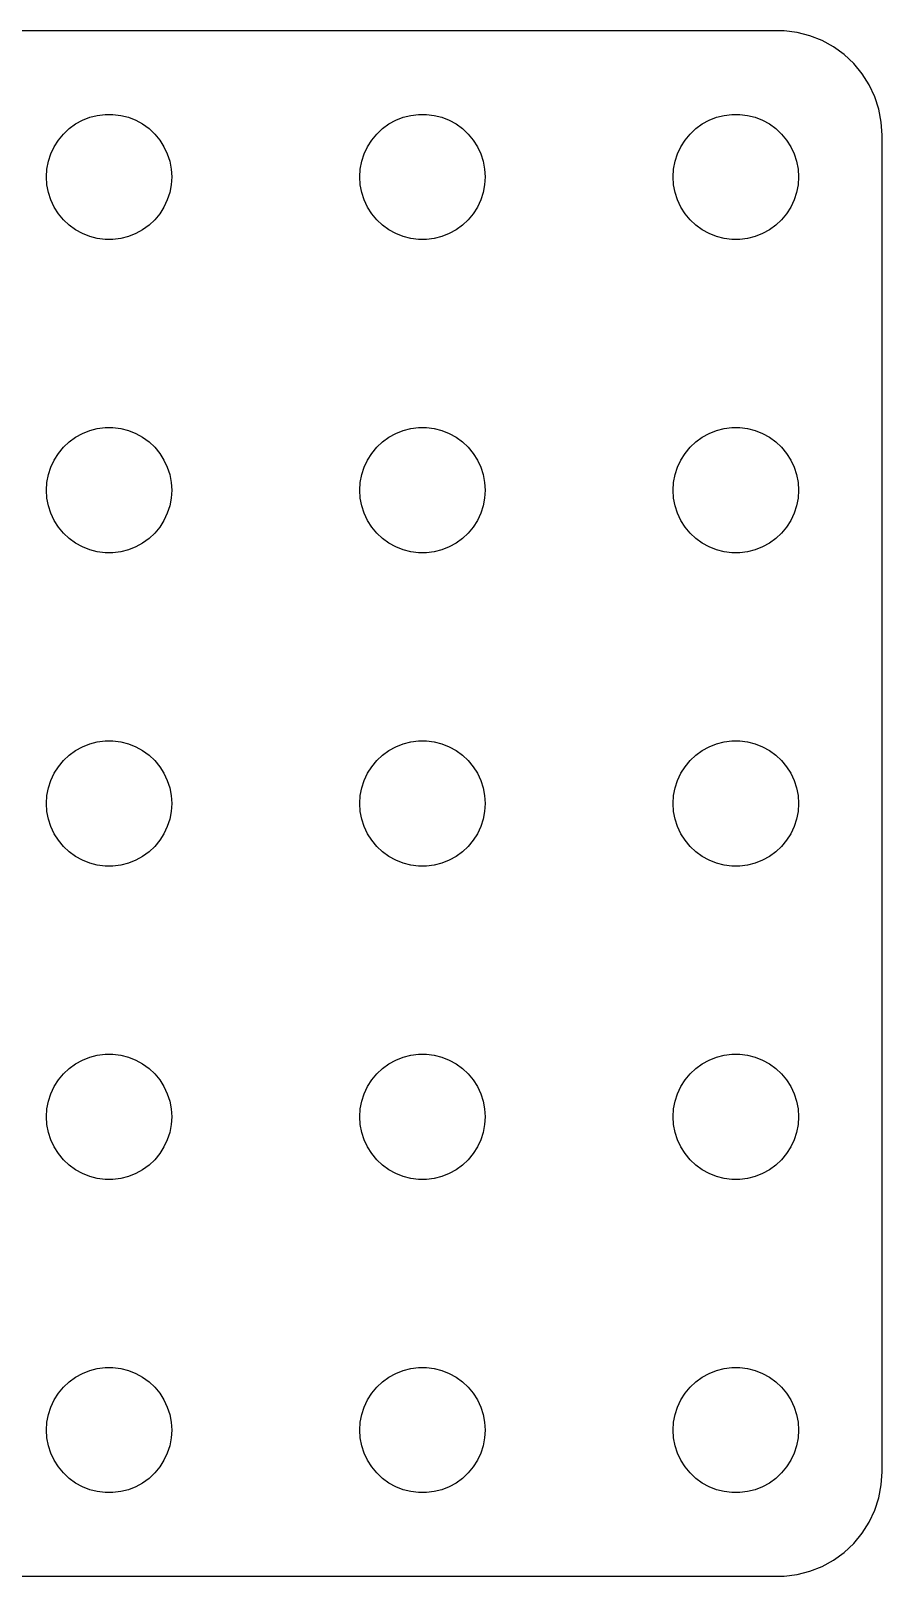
# Model space of a CAD drawing. Header units: metres. Extents: x -37 to 37, y 131 to 289.
# Drawn here: x -3.7 to 37, y 215 to 289 of the extents above; entities that cross this region are included whole.
import ezdxf

# ---------------------------------------------------------------- set-up
doc = ezdxf.new("R2010")
doc.units = ezdxf.units.M

msp = doc.modelspace()

# ---------------------------------------------------------------- linework, layer by layer
for p, q in [((32.3139, 288.99), (-32.3139, 288.99)), ((32.9369, 288.911), (32.3139, 288.99)), ((33.5451, 288.755), (32.9369, 288.911)), ((34.1289, 288.524), (33.5451, 288.755)), ((34.6791, 288.222), (34.1289, 288.524)), ((35.1871, 287.853), (34.6791, 288.222)), ((35.6448, 287.423), (35.1871, 287.853)), ((36.0451, 286.939), (35.6448, 287.423)), ((36.3815, 286.409), (36.0451, 286.939)), ((36.6489, 285.841), (36.3815, 286.409)), ((36.8429, 285.243), (36.6489, 285.841)), ((-1.27733, 284.714), (-0.92705, 284.853)), ((-0.92705, 284.853), (-0.56213, 284.947)), ((-0.56213, 284.947), (-0.18837, 284.994)), ((-0.18837, 284.994), (0.18837, 284.994)), ((0.18837, 284.994), (0.56213, 284.947)), ((0.56213, 284.947), (0.92705, 284.853)), ((0.92705, 284.853), (1.27733, 284.714)), ((13.7227, 284.714), (14.0729, 284.853)), ((14.0729, 284.853), (14.4379, 284.947)), ((14.4379, 284.947), (14.8116, 284.994)), ((14.8116, 284.994), (15.1884, 284.994)), ((15.1884, 284.994), (15.5621, 284.947)), ((15.5621, 284.947), (15.927, 284.853)), ((15.927, 284.853), (16.2773, 284.714)), ((28.7227, 284.714), (29.0729, 284.853)), ((29.0729, 284.853), (29.4379, 284.947)), ((29.4379, 284.947), (29.8116, 284.994)), ((29.8116, 284.994), (30.1884, 284.994)), ((30.1884, 284.994), (30.5621, 284.947)), ((30.5621, 284.947), (30.927, 284.853)), ((30.927, 284.853), (31.2773, 284.714)), ((36.9606, 284.627), (36.8429, 285.243)), ((-2.1869, 284.054), (-1.91226, 284.312)), ((-1.91226, 284.312), (-1.60747, 284.533)), ((-1.60747, 284.533), (-1.27733, 284.714)), ((1.27733, 284.714), (1.60747, 284.533)), ((1.60747, 284.533), (1.91226, 284.312)), ((1.91226, 284.312), (2.1869, 284.054)), ((12.8131, 284.054), (13.0877, 284.312)), ((13.0877, 284.312), (13.3925, 284.533)), ((13.3925, 284.533), (13.7227, 284.714)), ((16.2773, 284.714), (16.6075, 284.533)), ((16.6075, 284.533), (16.9123, 284.312)), ((16.9123, 284.312), (17.1869, 284.054)), ((27.8131, 284.054), (28.0877, 284.312)), ((28.0877, 284.312), (28.3925, 284.533)), ((28.3925, 284.533), (28.7227, 284.714)), ((31.2773, 284.714), (31.6075, 284.533)), ((31.6075, 284.533), (31.9123, 284.312)), ((31.9123, 284.312), (32.1869, 284.054)), ((37, 284), (36.9606, 284.627)), ((-2.78932, 283.104), (-2.62891, 283.445)), ((-2.62891, 283.445), (-2.42705, 283.763)), ((-2.42705, 283.763), (-2.1869, 284.054)), ((2.1869, 284.054), (2.42705, 283.763)), ((2.42705, 283.763), (2.62891, 283.445)), ((2.62891, 283.445), (2.78932, 283.104)), ((12.2107, 283.104), (12.3711, 283.445)), ((12.3711, 283.445), (12.5729, 283.763)), ((12.5729, 283.763), (12.8131, 284.054)), ((17.1869, 284.054), (17.427, 283.763)), ((17.427, 283.763), (17.6289, 283.445)), ((17.6289, 283.445), (17.7893, 283.104)), ((27.2107, 283.104), (27.3711, 283.445)), ((27.3711, 283.445), (27.5729, 283.763)), ((27.5729, 283.763), (27.8131, 284.054)), ((32.1869, 284.054), (32.427, 283.763)), ((32.427, 283.763), (32.6289, 283.445)), ((32.6289, 283.445), (32.7893, 283.104)), ((37, 220), (37, 284)), ((-2.97633, 282.376), (-2.90575, 282.746)), ((-2.90575, 282.746), (-2.78932, 283.104)), ((2.78932, 283.104), (2.90575, 282.746)), ((2.90575, 282.746), (2.97633, 282.376)), ((12.0237, 282.376), (12.0942, 282.746)), ((12.0942, 282.746), (12.2107, 283.104)), ((17.7893, 283.104), (17.9057, 282.746)), ((17.9057, 282.746), (17.9763, 282.376)), ((27.0237, 282.376), (27.0942, 282.746)), ((27.0942, 282.746), (27.2107, 283.104)), ((32.7893, 283.104), (32.9057, 282.746)), ((32.9057, 282.746), (32.9763, 282.376)), ((-3, 282), (-2.97633, 282.376)), ((-2.97633, 281.624), (-3, 282)), ((2.97633, 282.376), (3, 282)), ((3, 282), (2.97633, 281.624)), ((12, 282), (12.0237, 282.376)), ((12.0237, 281.624), (12, 282)), ((17.9763, 282.376), (18, 282)), ((18, 282), (17.9763, 281.624)), ((27, 282), (27.0237, 282.376)), ((27.0237, 281.624), (27, 282)), ((32.9763, 282.376), (33, 282)), ((33, 282), (32.9763, 281.624)), ((-2.90575, 281.254), (-2.97633, 281.624)), ((-2.78932, 280.896), (-2.90575, 281.254)), ((2.90575, 281.254), (2.78932, 280.896)), ((2.97633, 281.624), (2.90575, 281.254)), ((12.0942, 281.254), (12.0237, 281.624)), ((12.2107, 280.896), (12.0942, 281.254)), ((17.9057, 281.254), (17.7893, 280.896)), ((17.9763, 281.624), (17.9057, 281.254)), ((27.0942, 281.254), (27.0237, 281.624)), ((27.2107, 280.896), (27.0942, 281.254)), ((32.9057, 281.254), (32.7893, 280.896)), ((32.9763, 281.624), (32.9057, 281.254)), ((-2.62891, 280.555), (-2.78932, 280.896)), ((-2.42705, 280.237), (-2.62891, 280.555)), ((2.62891, 280.555), (2.42705, 280.237)), ((2.78932, 280.896), (2.62891, 280.555)), ((12.3711, 280.555), (12.2107, 280.896)), ((12.5729, 280.237), (12.3711, 280.555)), ((17.6289, 280.555), (17.427, 280.237)), ((17.7893, 280.896), (17.6289, 280.555)), ((27.3711, 280.555), (27.2107, 280.896)), ((27.5729, 280.237), (27.3711, 280.555)), ((32.6289, 280.555), (32.427, 280.237)), ((32.7893, 280.896), (32.6289, 280.555)), ((-2.1869, 279.946), (-2.42705, 280.237)), ((-1.91226, 279.688), (-2.1869, 279.946)), ((-1.60747, 279.467), (-1.91226, 279.688)), ((1.91226, 279.688), (1.60747, 279.467)), ((2.1869, 279.946), (1.91226, 279.688)), ((2.42705, 280.237), (2.1869, 279.946)), ((12.8131, 279.946), (12.5729, 280.237)), ((13.0877, 279.688), (12.8131, 279.946)), ((13.3925, 279.467), (13.0877, 279.688)), ((16.9123, 279.688), (16.6075, 279.467)), ((17.1869, 279.946), (16.9123, 279.688)), ((17.427, 280.237), (17.1869, 279.946)), ((27.8131, 279.946), (27.5729, 280.237)), ((28.0877, 279.688), (27.8131, 279.946)), ((28.3925, 279.467), (28.0877, 279.688)), ((31.9123, 279.688), (31.6075, 279.467)), ((32.1869, 279.946), (31.9123, 279.688)), ((32.427, 280.237), (32.1869, 279.946)), ((-1.27733, 279.286), (-1.60747, 279.467)), ((-0.92705, 279.147), (-1.27733, 279.286)), ((-0.56213, 279.053), (-0.92705, 279.147)), ((-0.18837, 279.006), (-0.56213, 279.053)), ((0.18837, 279.006), (-0.18837, 279.006)), ((0.56213, 279.053), (0.18837, 279.006)), ((0.92705, 279.147), (0.56213, 279.053)), ((1.27733, 279.286), (0.92705, 279.147)), ((1.60747, 279.467), (1.27733, 279.286)), ((13.7227, 279.286), (13.3925, 279.467)), ((14.0729, 279.147), (13.7227, 279.286)), ((14.4379, 279.053), (14.0729, 279.147)), ((14.8116, 279.006), (14.4379, 279.053)), ((15.1884, 279.006), (14.8116, 279.006)), ((15.5621, 279.053), (15.1884, 279.006)), ((15.927, 279.147), (15.5621, 279.053)), ((16.2773, 279.286), (15.927, 279.147)), ((16.6075, 279.467), (16.2773, 279.286)), ((28.7227, 279.286), (28.3925, 279.467)), ((29.0729, 279.147), (28.7227, 279.286)), ((29.4379, 279.053), (29.0729, 279.147)), ((29.8116, 279.006), (29.4379, 279.053)), ((30.1884, 279.006), (29.8116, 279.006)), ((30.5621, 279.053), (30.1884, 279.006)), ((30.927, 279.147), (30.5621, 279.053)), ((31.2773, 279.286), (30.927, 279.147)), ((31.6075, 279.467), (31.2773, 279.286)), ((-2.1869, 269.054), (-1.91226, 269.312)), ((-1.91226, 269.312), (-1.60747, 269.533)), ((-1.60747, 269.533), (-1.27733, 269.714)), ((-1.27733, 269.714), (-0.92705, 269.853)), ((-0.92705, 269.853), (-0.56213, 269.947)), ((-0.56213, 269.947), (-0.18837, 269.994)), ((-0.18837, 269.994), (0.18837, 269.994)), ((0.18837, 269.994), (0.56213, 269.947)), ((0.56213, 269.947), (0.92705, 269.853)), ((0.92705, 269.853), (1.27733, 269.714)), ((1.27733, 269.714), (1.60747, 269.533)), ((1.60747, 269.533), (1.91226, 269.312)), ((1.91226, 269.312), (2.1869, 269.054)), ((12.8131, 269.054), (13.0877, 269.312)), ((13.0877, 269.312), (13.3925, 269.533)), ((13.3925, 269.533), (13.7227, 269.714)), ((13.7227, 269.714), (14.0729, 269.853)), ((14.0729, 269.853), (14.4379, 269.947)), ((14.4379, 269.947), (14.8116, 269.994)), ((14.8116, 269.994), (15.1884, 269.994)), ((15.1884, 269.994), (15.5621, 269.947)), ((15.5621, 269.947), (15.927, 269.853)), ((15.927, 269.853), (16.2773, 269.714)), ((16.2773, 269.714), (16.6075, 269.533)), ((16.6075, 269.533), (16.9123, 269.312)), ((16.9123, 269.312), (17.1869, 269.054)), ((27.8131, 269.054), (28.0877, 269.312)), ((28.0877, 269.312), (28.3925, 269.533)), ((28.3925, 269.533), (28.7227, 269.714)), ((28.7227, 269.714), (29.0729, 269.853)), ((29.0729, 269.853), (29.4379, 269.947)), ((29.4379, 269.947), (29.8116, 269.994)), ((29.8116, 269.994), (30.1884, 269.994)), ((30.1884, 269.994), (30.5621, 269.947)), ((30.5621, 269.947), (30.927, 269.853)), ((30.927, 269.853), (31.2773, 269.714)), ((31.2773, 269.714), (31.6075, 269.533)), ((31.6075, 269.533), (31.9123, 269.312)), ((31.9123, 269.312), (32.1869, 269.054)), ((-2.62891, 268.445), (-2.42705, 268.763)), ((-2.42705, 268.763), (-2.1869, 269.054)), ((2.1869, 269.054), (2.42705, 268.763)), ((2.42705, 268.763), (2.62891, 268.445)), ((12.3711, 268.445), (12.5729, 268.763)), ((12.5729, 268.763), (12.8131, 269.054)), ((17.1869, 269.054), (17.427, 268.763)), ((17.427, 268.763), (17.6289, 268.445)), ((27.3711, 268.445), (27.5729, 268.763)), ((27.5729, 268.763), (27.8131, 269.054)), ((32.1869, 269.054), (32.427, 268.763)), ((32.427, 268.763), (32.6289, 268.445)), ((-2.90575, 267.746), (-2.78932, 268.104)), ((-2.78932, 268.104), (-2.62891, 268.445)), ((2.62891, 268.445), (2.78932, 268.104)), ((2.78932, 268.104), (2.90575, 267.746)), ((12.0942, 267.746), (12.2107, 268.104)), ((12.2107, 268.104), (12.3711, 268.445)), ((17.6289, 268.445), (17.7893, 268.104)), ((17.7893, 268.104), (17.9057, 267.746)), ((27.0942, 267.746), (27.2107, 268.104)), ((27.2107, 268.104), (27.3711, 268.445)), ((32.6289, 268.445), (32.7893, 268.104)), ((32.7893, 268.104), (32.9057, 267.746)), ((-3, 267), (-2.97633, 267.376)), ((-2.97633, 267.376), (-2.90575, 267.746)), ((2.90575, 267.746), (2.97633, 267.376)), ((2.97633, 267.376), (3, 267)), ((12, 267), (12.0237, 267.376)), ((12.0237, 267.376), (12.0942, 267.746)), ((17.9057, 267.746), (17.9763, 267.376)), ((17.9763, 267.376), (18, 267)), ((27, 267), (27.0237, 267.376)), ((27.0237, 267.376), (27.0942, 267.746)), ((32.9057, 267.746), (32.9763, 267.376)), ((32.9763, 267.376), (33, 267)), ((-2.97633, 266.624), (-3, 267)), ((-2.90575, 266.254), (-2.97633, 266.624)), ((2.97633, 266.624), (2.90575, 266.254)), ((3, 267), (2.97633, 266.624)), ((12.0237, 266.624), (12, 267)), ((12.0942, 266.254), (12.0237, 266.624)), ((17.9763, 266.624), (17.9057, 266.254)), ((18, 267), (17.9763, 266.624)), ((27.0237, 266.624), (27, 267)), ((27.0942, 266.254), (27.0237, 266.624)), ((32.9763, 266.624), (32.9057, 266.254)), ((33, 267), (32.9763, 266.624)), ((-2.78932, 265.896), (-2.90575, 266.254)), ((-2.62891, 265.555), (-2.78932, 265.896)), ((2.78932, 265.896), (2.62891, 265.555)), ((2.90575, 266.254), (2.78932, 265.896)), ((12.2107, 265.896), (12.0942, 266.254)), ((12.3711, 265.555), (12.2107, 265.896)), ((17.7893, 265.896), (17.6289, 265.555)), ((17.9057, 266.254), (17.7893, 265.896)), ((27.2107, 265.896), (27.0942, 266.254)), ((27.3711, 265.555), (27.2107, 265.896)), ((32.7893, 265.896), (32.6289, 265.555)), ((32.9057, 266.254), (32.7893, 265.896)), ((-2.42705, 265.237), (-2.62891, 265.555)), ((-2.1869, 264.946), (-2.42705, 265.237)), ((-1.91226, 264.688), (-2.1869, 264.946)), ((2.1869, 264.946), (1.91226, 264.688)), ((2.42705, 265.237), (2.1869, 264.946)), ((2.62891, 265.555), (2.42705, 265.237)), ((12.5729, 265.237), (12.3711, 265.555)), ((12.8131, 264.946), (12.5729, 265.237)), ((13.0877, 264.688), (12.8131, 264.946)), ((17.1869, 264.946), (16.9123, 264.688)), ((17.427, 265.237), (17.1869, 264.946)), ((17.6289, 265.555), (17.427, 265.237)), ((27.5729, 265.237), (27.3711, 265.555)), ((27.8131, 264.946), (27.5729, 265.237)), ((28.0877, 264.688), (27.8131, 264.946)), ((32.1869, 264.946), (31.9123, 264.688)), ((32.427, 265.237), (32.1869, 264.946)), ((32.6289, 265.555), (32.427, 265.237)), ((-1.60747, 264.467), (-1.91226, 264.688)), ((-1.27733, 264.286), (-1.60747, 264.467)), ((-0.92705, 264.147), (-1.27733, 264.286)), ((-0.56213, 264.053), (-0.92705, 264.147)), ((0.92705, 264.147), (0.56213, 264.053)), ((1.27733, 264.286), (0.92705, 264.147)), ((1.60747, 264.467), (1.27733, 264.286)), ((1.91226, 264.688), (1.60747, 264.467)), ((13.3925, 264.467), (13.0877, 264.688)), ((13.7227, 264.286), (13.3925, 264.467)), ((14.0729, 264.147), (13.7227, 264.286)), ((14.4379, 264.053), (14.0729, 264.147)), ((15.927, 264.147), (15.5621, 264.053)), ((16.2773, 264.286), (15.927, 264.147)), ((16.6075, 264.467), (16.2773, 264.286)), ((16.9123, 264.688), (16.6075, 264.467)), ((28.3925, 264.467), (28.0877, 264.688)), ((28.7227, 264.286), (28.3925, 264.467)), ((29.0729, 264.147), (28.7227, 264.286)), ((29.4379, 264.053), (29.0729, 264.147)), ((30.927, 264.147), (30.5621, 264.053)), ((31.2773, 264.286), (30.927, 264.147)), ((31.6075, 264.467), (31.2773, 264.286)), ((31.9123, 264.688), (31.6075, 264.467)), ((-0.18837, 264.006), (-0.56213, 264.053)), ((0.18837, 264.006), (-0.18837, 264.006)), ((0.56213, 264.053), (0.18837, 264.006)), ((14.8116, 264.006), (14.4379, 264.053)), ((15.1884, 264.006), (14.8116, 264.006)), ((15.5621, 264.053), (15.1884, 264.006)), ((29.8116, 264.006), (29.4379, 264.053)), ((30.1884, 264.006), (29.8116, 264.006)), ((30.5621, 264.053), (30.1884, 264.006)), ((-1.91226, 254.312), (-1.60747, 254.533)), ((-1.60747, 254.533), (-1.27733, 254.714)), ((-1.27733, 254.714), (-0.92705, 254.853)), ((-0.92705, 254.853), (-0.56213, 254.947)), ((-0.56213, 254.947), (-0.18837, 254.994)), ((-0.18837, 254.994), (0.18837, 254.994)), ((0.18837, 254.994), (0.56213, 254.947)), ((0.56213, 254.947), (0.92705, 254.853)), ((0.92705, 254.853), (1.27733, 254.714)), ((1.27733, 254.714), (1.60747, 254.533)), ((1.60747, 254.533), (1.91226, 254.312)), ((13.0877, 254.312), (13.3925, 254.533)), ((13.3925, 254.533), (13.7227, 254.714)), ((13.7227, 254.714), (14.0729, 254.853)), ((14.0729, 254.853), (14.4379, 254.947)), ((14.4379, 254.947), (14.8116, 254.994)), ((14.8116, 254.994), (15.1884, 254.994)), ((15.1884, 254.994), (15.5621, 254.947)), ((15.5621, 254.947), (15.927, 254.853)), ((15.927, 254.853), (16.2773, 254.714)), ((16.2773, 254.714), (16.6075, 254.533)), ((16.6075, 254.533), (16.9123, 254.312)), ((28.0877, 254.312), (28.3925, 254.533)), ((28.3925, 254.533), (28.7227, 254.714)), ((28.7227, 254.714), (29.0729, 254.853)), ((29.0729, 254.853), (29.4379, 254.947)), ((29.4379, 254.947), (29.8116, 254.994)), ((29.8116, 254.994), (30.1884, 254.994)), ((30.1884, 254.994), (30.5621, 254.947)), ((30.5621, 254.947), (30.927, 254.853)), ((30.927, 254.853), (31.2773, 254.714)), ((31.2773, 254.714), (31.6075, 254.533)), ((31.6075, 254.533), (31.9123, 254.312)), ((-2.62891, 253.445), (-2.42705, 253.763)), ((-2.42705, 253.763), (-2.1869, 254.054)), ((-2.1869, 254.054), (-1.91226, 254.312)), ((1.91226, 254.312), (2.1869, 254.054)), ((2.1869, 254.054), (2.42705, 253.763)), ((2.42705, 253.763), (2.62891, 253.445)), ((12.3711, 253.445), (12.5729, 253.763)), ((12.5729, 253.763), (12.8131, 254.054)), ((12.8131, 254.054), (13.0877, 254.312)), ((16.9123, 254.312), (17.1869, 254.054)), ((17.1869, 254.054), (17.427, 253.763)), ((17.427, 253.763), (17.6289, 253.445)), ((27.3711, 253.445), (27.5729, 253.763)), ((27.5729, 253.763), (27.8131, 254.054)), ((27.8131, 254.054), (28.0877, 254.312)), ((31.9123, 254.312), (32.1869, 254.054)), ((32.1869, 254.054), (32.427, 253.763)), ((32.427, 253.763), (32.6289, 253.445)), ((-2.90575, 252.746), (-2.78932, 253.104)), ((-2.78932, 253.104), (-2.62891, 253.445)), ((2.62891, 253.445), (2.78932, 253.104)), ((2.78932, 253.104), (2.90575, 252.746)), ((12.0942, 252.746), (12.2107, 253.104)), ((12.2107, 253.104), (12.3711, 253.445)), ((17.6289, 253.445), (17.7893, 253.104)), ((17.7893, 253.104), (17.9057, 252.746)), ((27.0942, 252.746), (27.2107, 253.104)), ((27.2107, 253.104), (27.3711, 253.445)), ((32.6289, 253.445), (32.7893, 253.104)), ((32.7893, 253.104), (32.9057, 252.746)), ((-3, 252), (-2.97633, 252.376)), ((-2.97633, 252.376), (-2.90575, 252.746)), ((2.90575, 252.746), (2.97633, 252.376)), ((2.97633, 252.376), (3, 252)), ((12, 252), (12.0237, 252.376)), ((12.0237, 252.376), (12.0942, 252.746)), ((17.9057, 252.746), (17.9763, 252.376)), ((17.9763, 252.376), (18, 252)), ((27, 252), (27.0237, 252.376)), ((27.0237, 252.376), (27.0942, 252.746)), ((32.9057, 252.746), (32.9763, 252.376)), ((32.9763, 252.376), (33, 252)), ((-2.97633, 251.624), (-3, 252)), ((-2.90575, 251.254), (-2.97633, 251.624)), ((2.97633, 251.624), (2.90575, 251.254)), ((3, 252), (2.97633, 251.624)), ((12.0237, 251.624), (12, 252)), ((12.0942, 251.254), (12.0237, 251.624)), ((17.9763, 251.624), (17.9057, 251.254)), ((18, 252), (17.9763, 251.624)), ((27.0237, 251.624), (27, 252)), ((27.0942, 251.254), (27.0237, 251.624)), ((32.9763, 251.624), (32.9057, 251.254)), ((33, 252), (32.9763, 251.624)), ((-2.78932, 250.896), (-2.90575, 251.254)), ((-2.62891, 250.555), (-2.78932, 250.896)), ((2.78932, 250.896), (2.62891, 250.555)), ((2.90575, 251.254), (2.78932, 250.896)), ((12.2107, 250.896), (12.0942, 251.254)), ((12.3711, 250.555), (12.2107, 250.896)), ((17.7893, 250.896), (17.6289, 250.555)), ((17.9057, 251.254), (17.7893, 250.896)), ((27.2107, 250.896), (27.0942, 251.254)), ((27.3711, 250.555), (27.2107, 250.896)), ((32.7893, 250.896), (32.6289, 250.555)), ((32.9057, 251.254), (32.7893, 250.896)), ((-2.42705, 250.237), (-2.62891, 250.555)), ((-2.1869, 249.946), (-2.42705, 250.237)), ((2.42705, 250.237), (2.1869, 249.946)), ((2.62891, 250.555), (2.42705, 250.237)), ((12.5729, 250.237), (12.3711, 250.555)), ((12.8131, 249.946), (12.5729, 250.237)), ((17.427, 250.237), (17.1869, 249.946)), ((17.6289, 250.555), (17.427, 250.237)), ((27.5729, 250.237), (27.3711, 250.555)), ((27.8131, 249.946), (27.5729, 250.237)), ((32.427, 250.237), (32.1869, 249.946)), ((32.6289, 250.555), (32.427, 250.237)), ((-1.91226, 249.688), (-2.1869, 249.946)), ((-1.60747, 249.467), (-1.91226, 249.688)), ((-1.27733, 249.286), (-1.60747, 249.467)), ((1.60747, 249.467), (1.27733, 249.286)), ((1.91226, 249.688), (1.60747, 249.467)), ((2.1869, 249.946), (1.91226, 249.688)), ((13.0877, 249.688), (12.8131, 249.946)), ((13.3925, 249.467), (13.0877, 249.688)), ((13.7227, 249.286), (13.3925, 249.467)), ((16.6075, 249.467), (16.2773, 249.286)), ((16.9123, 249.688), (16.6075, 249.467)), ((17.1869, 249.946), (16.9123, 249.688)), ((28.0877, 249.688), (27.8131, 249.946)), ((28.3925, 249.467), (28.0877, 249.688)), ((28.7227, 249.286), (28.3925, 249.467)), ((31.6075, 249.467), (31.2773, 249.286)), ((31.9123, 249.688), (31.6075, 249.467)), ((32.1869, 249.946), (31.9123, 249.688)), ((-0.92705, 249.147), (-1.27733, 249.286)), ((-0.56213, 249.053), (-0.92705, 249.147)), ((-0.18837, 249.006), (-0.56213, 249.053)), ((0.18837, 249.006), (-0.18837, 249.006)), ((0.56213, 249.053), (0.18837, 249.006)), ((0.92705, 249.147), (0.56213, 249.053)), ((1.27733, 249.286), (0.92705, 249.147)), ((14.0729, 249.147), (13.7227, 249.286)), ((14.4379, 249.053), (14.0729, 249.147)), ((14.8116, 249.006), (14.4379, 249.053)), ((15.1884, 249.006), (14.8116, 249.006)), ((15.5621, 249.053), (15.1884, 249.006)), ((15.927, 249.147), (15.5621, 249.053)), ((16.2773, 249.286), (15.927, 249.147)), ((29.0729, 249.147), (28.7227, 249.286)), ((29.4379, 249.053), (29.0729, 249.147)), ((29.8116, 249.006), (29.4379, 249.053)), ((30.1884, 249.006), (29.8116, 249.006)), ((30.5621, 249.053), (30.1884, 249.006)), ((30.927, 249.147), (30.5621, 249.053)), ((31.2773, 249.286), (30.927, 249.147)), ((-1.60747, 239.533), (-1.27733, 239.714)), ((-1.27733, 239.714), (-0.92705, 239.853)), ((-0.92705, 239.853), (-0.56213, 239.947)), ((-0.56213, 239.947), (-0.18837, 239.994)), ((-0.18837, 239.994), (0.18837, 239.994)), ((0.18837, 239.994), (0.56213, 239.947)), ((0.56213, 239.947), (0.92705, 239.853)), ((0.92705, 239.853), (1.27733, 239.714)), ((1.27733, 239.714), (1.60747, 239.533)), ((13.3925, 239.533), (13.7227, 239.714)), ((13.7227, 239.714), (14.0729, 239.853)), ((14.0729, 239.853), (14.4379, 239.947)), ((14.4379, 239.947), (14.8116, 239.994)), ((14.8116, 239.994), (15.1884, 239.994)), ((15.1884, 239.994), (15.5621, 239.947)), ((15.5621, 239.947), (15.927, 239.853)), ((15.927, 239.853), (16.2773, 239.714)), ((16.2773, 239.714), (16.6075, 239.533)), ((28.3925, 239.533), (28.7227, 239.714)), ((28.7227, 239.714), (29.0729, 239.853)), ((29.0729, 239.853), (29.4379, 239.947)), ((29.4379, 239.947), (29.8116, 239.994)), ((29.8116, 239.994), (30.1884, 239.994)), ((30.1884, 239.994), (30.5621, 239.947)), ((30.5621, 239.947), (30.927, 239.853)), ((30.927, 239.853), (31.2773, 239.714)), ((31.2773, 239.714), (31.6075, 239.533)), ((-2.42705, 238.763), (-2.1869, 239.054)), ((-2.1869, 239.054), (-1.91226, 239.312)), ((-1.91226, 239.312), (-1.60747, 239.533)), ((1.60747, 239.533), (1.91226, 239.312)), ((1.91226, 239.312), (2.1869, 239.054)), ((2.1869, 239.054), (2.42705, 238.763)), ((12.5729, 238.763), (12.8131, 239.054)), ((12.8131, 239.054), (13.0877, 239.312)), ((13.0877, 239.312), (13.3925, 239.533)), ((16.6075, 239.533), (16.9123, 239.312)), ((16.9123, 239.312), (17.1869, 239.054)), ((17.1869, 239.054), (17.427, 238.763)), ((27.5729, 238.763), (27.8131, 239.054)), ((27.8131, 239.054), (28.0877, 239.312)), ((28.0877, 239.312), (28.3925, 239.533)), ((31.6075, 239.533), (31.9123, 239.312)), ((31.9123, 239.312), (32.1869, 239.054)), ((32.1869, 239.054), (32.427, 238.763)), ((-2.78932, 238.104), (-2.62891, 238.445)), ((-2.62891, 238.445), (-2.42705, 238.763)), ((2.42705, 238.763), (2.62891, 238.445)), ((2.62891, 238.445), (2.78932, 238.104)), ((12.2107, 238.104), (12.3711, 238.445)), ((12.3711, 238.445), (12.5729, 238.763)), ((17.427, 238.763), (17.6289, 238.445)), ((17.6289, 238.445), (17.7893, 238.104)), ((27.2107, 238.104), (27.3711, 238.445)), ((27.3711, 238.445), (27.5729, 238.763)), ((32.427, 238.763), (32.6289, 238.445)), ((32.6289, 238.445), (32.7893, 238.104)), ((-2.97633, 237.376), (-2.90575, 237.746)), ((-2.90575, 237.746), (-2.78932, 238.104)), ((2.78932, 238.104), (2.90575, 237.746)), ((2.90575, 237.746), (2.97633, 237.376)), ((12.0237, 237.376), (12.0942, 237.746)), ((12.0942, 237.746), (12.2107, 238.104)), ((17.7893, 238.104), (17.9057, 237.746)), ((17.9057, 237.746), (17.9763, 237.376)), ((27.0237, 237.376), (27.0942, 237.746)), ((27.0942, 237.746), (27.2107, 238.104)), ((32.7893, 238.104), (32.9057, 237.746)), ((32.9057, 237.746), (32.9763, 237.376)), ((-3, 237), (-2.97633, 237.376)), ((-2.97633, 236.624), (-3, 237)), ((2.97633, 237.376), (3, 237)), ((3, 237), (2.97633, 236.624)), ((12, 237), (12.0237, 237.376)), ((12.0237, 236.624), (12, 237)), ((17.9763, 237.376), (18, 237)), ((18, 237), (17.9763, 236.624)), ((27, 237), (27.0237, 237.376)), ((27.0237, 236.624), (27, 237)), ((32.9763, 237.376), (33, 237)), ((33, 237), (32.9763, 236.624)), ((-2.90575, 236.254), (-2.97633, 236.624)), ((-2.78932, 235.896), (-2.90575, 236.254)), ((2.90575, 236.254), (2.78932, 235.896)), ((2.97633, 236.624), (2.90575, 236.254)), ((12.0942, 236.254), (12.0237, 236.624)), ((12.2107, 235.896), (12.0942, 236.254)), ((17.9057, 236.254), (17.7893, 235.896)), ((17.9763, 236.624), (17.9057, 236.254)), ((27.0942, 236.254), (27.0237, 236.624)), ((27.2107, 235.896), (27.0942, 236.254)), ((32.9057, 236.254), (32.7893, 235.896)), ((32.9763, 236.624), (32.9057, 236.254)), ((-2.62891, 235.555), (-2.78932, 235.896)), ((-2.42705, 235.237), (-2.62891, 235.555)), ((2.62891, 235.555), (2.42705, 235.237)), ((2.78932, 235.896), (2.62891, 235.555)), ((12.3711, 235.555), (12.2107, 235.896)), ((12.5729, 235.237), (12.3711, 235.555)), ((17.6289, 235.555), (17.427, 235.237)), ((17.7893, 235.896), (17.6289, 235.555)), ((27.3711, 235.555), (27.2107, 235.896)), ((27.5729, 235.237), (27.3711, 235.555)), ((32.6289, 235.555), (32.427, 235.237)), ((32.7893, 235.896), (32.6289, 235.555)), ((-2.1869, 234.946), (-2.42705, 235.237)), ((-1.91226, 234.688), (-2.1869, 234.946)), ((-1.60747, 234.467), (-1.91226, 234.688)), ((1.91226, 234.688), (1.60747, 234.467)), ((2.1869, 234.946), (1.91226, 234.688)), ((2.42705, 235.237), (2.1869, 234.946)), ((12.8131, 234.946), (12.5729, 235.237)), ((13.0877, 234.688), (12.8131, 234.946)), ((13.3925, 234.467), (13.0877, 234.688)), ((16.9123, 234.688), (16.6075, 234.467)), ((17.1869, 234.946), (16.9123, 234.688)), ((17.427, 235.237), (17.1869, 234.946)), ((27.8131, 234.946), (27.5729, 235.237)), ((28.0877, 234.688), (27.8131, 234.946)), ((28.3925, 234.467), (28.0877, 234.688)), ((31.9123, 234.688), (31.6075, 234.467)), ((32.1869, 234.946), (31.9123, 234.688)), ((32.427, 235.237), (32.1869, 234.946)), ((-1.27733, 234.286), (-1.60747, 234.467)), ((-0.92705, 234.147), (-1.27733, 234.286)), ((-0.56213, 234.053), (-0.92705, 234.147)), ((-0.18837, 234.006), (-0.56213, 234.053)), ((0.18837, 234.006), (-0.18837, 234.006)), ((0.56213, 234.053), (0.18837, 234.006)), ((0.92705, 234.147), (0.56213, 234.053)), ((1.27733, 234.286), (0.92705, 234.147)), ((1.60747, 234.467), (1.27733, 234.286)), ((13.7227, 234.286), (13.3925, 234.467)), ((14.0729, 234.147), (13.7227, 234.286)), ((14.4379, 234.053), (14.0729, 234.147)), ((14.8116, 234.006), (14.4379, 234.053)), ((15.1884, 234.006), (14.8116, 234.006)), ((15.5621, 234.053), (15.1884, 234.006)), ((15.927, 234.147), (15.5621, 234.053)), ((16.2773, 234.286), (15.927, 234.147)), ((16.6075, 234.467), (16.2773, 234.286)), ((28.7227, 234.286), (28.3925, 234.467)), ((29.0729, 234.147), (28.7227, 234.286)), ((29.4379, 234.053), (29.0729, 234.147)), ((29.8116, 234.006), (29.4379, 234.053)), ((30.1884, 234.006), (29.8116, 234.006)), ((30.5621, 234.053), (30.1884, 234.006)), ((30.927, 234.147), (30.5621, 234.053)), ((31.2773, 234.286), (30.927, 234.147)), ((31.6075, 234.467), (31.2773, 234.286)), ((-0.92705, 224.853), (-0.56213, 224.947)), ((-0.56213, 224.947), (-0.18837, 224.994)), ((-0.18837, 224.994), (0.18837, 224.994)), ((0.18837, 224.994), (0.56213, 224.947)), ((0.56213, 224.947), (0.92705, 224.853)), ((14.0729, 224.853), (14.4379, 224.947)), ((14.4379, 224.947), (14.8116, 224.994)), ((14.8116, 224.994), (15.1884, 224.994)), ((15.1884, 224.994), (15.5621, 224.947)), ((15.5621, 224.947), (15.927, 224.853)), ((29.0729, 224.853), (29.4379, 224.947)), ((29.4379, 224.947), (29.8116, 224.994)), ((29.8116, 224.994), (30.1884, 224.994)), ((30.1884, 224.994), (30.5621, 224.947)), ((30.5621, 224.947), (30.927, 224.853)), ((-2.1869, 224.054), (-1.91226, 224.312)), ((-1.91226, 224.312), (-1.60747, 224.533)), ((-1.60747, 224.533), (-1.27733, 224.714)), ((-1.27733, 224.714), (-0.92705, 224.853)), ((0.92705, 224.853), (1.27733, 224.714)), ((1.27733, 224.714), (1.60747, 224.533)), ((1.60747, 224.533), (1.91226, 224.312)), ((1.91226, 224.312), (2.1869, 224.054)), ((12.8131, 224.054), (13.0877, 224.312)), ((13.0877, 224.312), (13.3925, 224.533)), ((13.3925, 224.533), (13.7227, 224.714)), ((13.7227, 224.714), (14.0729, 224.853)), ((15.927, 224.853), (16.2773, 224.714)), ((16.2773, 224.714), (16.6075, 224.533)), ((16.6075, 224.533), (16.9123, 224.312)), ((16.9123, 224.312), (17.1869, 224.054)), ((27.8131, 224.054), (28.0877, 224.312)), ((28.0877, 224.312), (28.3925, 224.533)), ((28.3925, 224.533), (28.7227, 224.714)), ((28.7227, 224.714), (29.0729, 224.853)), ((30.927, 224.853), (31.2773, 224.714)), ((31.2773, 224.714), (31.6075, 224.533)), ((31.6075, 224.533), (31.9123, 224.312)), ((31.9123, 224.312), (32.1869, 224.054)), ((-2.78932, 223.104), (-2.62891, 223.445)), ((-2.62891, 223.445), (-2.42705, 223.763)), ((-2.42705, 223.763), (-2.1869, 224.054)), ((2.1869, 224.054), (2.42705, 223.763)), ((2.42705, 223.763), (2.62891, 223.445)), ((2.62891, 223.445), (2.78932, 223.104)), ((12.2107, 223.104), (12.3711, 223.445)), ((12.3711, 223.445), (12.5729, 223.763)), ((12.5729, 223.763), (12.8131, 224.054)), ((17.1869, 224.054), (17.427, 223.763)), ((17.427, 223.763), (17.6289, 223.445)), ((17.6289, 223.445), (17.7893, 223.104)), ((27.2107, 223.104), (27.3711, 223.445)), ((27.3711, 223.445), (27.5729, 223.763)), ((27.5729, 223.763), (27.8131, 224.054)), ((32.1869, 224.054), (32.427, 223.763)), ((32.427, 223.763), (32.6289, 223.445)), ((32.6289, 223.445), (32.7893, 223.104)), ((-2.97633, 222.376), (-2.90575, 222.746)), ((-2.90575, 222.746), (-2.78932, 223.104)), ((2.78932, 223.104), (2.90575, 222.746)), ((2.90575, 222.746), (2.97633, 222.376)), ((12.0237, 222.376), (12.0942, 222.746)), ((12.0942, 222.746), (12.2107, 223.104)), ((17.7893, 223.104), (17.9057, 222.746)), ((17.9057, 222.746), (17.9763, 222.376)), ((27.0237, 222.376), (27.0942, 222.746)), ((27.0942, 222.746), (27.2107, 223.104)), ((32.7893, 223.104), (32.9057, 222.746)), ((32.9057, 222.746), (32.9763, 222.376)), ((-3, 222), (-2.97633, 222.376)), ((-2.97633, 221.624), (-3, 222)), ((2.97633, 222.376), (3, 222)), ((3, 222), (2.97633, 221.624)), ((12, 222), (12.0237, 222.376)), ((12.0237, 221.624), (12, 222)), ((17.9763, 222.376), (18, 222)), ((18, 222), (17.9763, 221.624)), ((27, 222), (27.0237, 222.376)), ((27.0237, 221.624), (27, 222)), ((32.9763, 222.376), (33, 222)), ((33, 222), (32.9763, 221.624)), ((-2.90575, 221.254), (-2.97633, 221.624)), ((-2.78932, 220.896), (-2.90575, 221.254)), ((2.90575, 221.254), (2.78932, 220.896)), ((2.97633, 221.624), (2.90575, 221.254)), ((12.0942, 221.254), (12.0237, 221.624)), ((12.2107, 220.896), (12.0942, 221.254)), ((17.9057, 221.254), (17.7893, 220.896)), ((17.9763, 221.624), (17.9057, 221.254)), ((27.0942, 221.254), (27.0237, 221.624)), ((27.2107, 220.896), (27.0942, 221.254)), ((32.9057, 221.254), (32.7893, 220.896)), ((32.9763, 221.624), (32.9057, 221.254)), ((-2.62891, 220.555), (-2.78932, 220.896)), ((-2.42705, 220.237), (-2.62891, 220.555)), ((2.62891, 220.555), (2.42705, 220.237)), ((2.78932, 220.896), (2.62891, 220.555)), ((12.3711, 220.555), (12.2107, 220.896)), ((12.5729, 220.237), (12.3711, 220.555)), ((17.6289, 220.555), (17.427, 220.237)), ((17.7893, 220.896), (17.6289, 220.555)), ((27.3711, 220.555), (27.2107, 220.896)), ((27.5729, 220.237), (27.3711, 220.555)), ((32.6289, 220.555), (32.427, 220.237)), ((32.7893, 220.896), (32.6289, 220.555)), ((-2.1869, 219.946), (-2.42705, 220.237)), ((-1.91226, 219.688), (-2.1869, 219.946)), ((2.1869, 219.946), (1.91226, 219.688)), ((2.42705, 220.237), (2.1869, 219.946)), ((12.8131, 219.946), (12.5729, 220.237)), ((13.0877, 219.688), (12.8131, 219.946)), ((17.1869, 219.946), (16.9123, 219.688)), ((17.427, 220.237), (17.1869, 219.946)), ((27.8131, 219.946), (27.5729, 220.237)), ((28.0877, 219.688), (27.8131, 219.946)), ((32.1869, 219.946), (31.9123, 219.688)), ((32.427, 220.237), (32.1869, 219.946)), ((36.9606, 219.373), (37, 220)), ((-1.60747, 219.467), (-1.91226, 219.688)), ((-1.27733, 219.286), (-1.60747, 219.467)), ((-0.92705, 219.147), (-1.27733, 219.286)), ((-0.56213, 219.053), (-0.92705, 219.147)), ((-0.18837, 219.006), (-0.56213, 219.053)), ((0.18837, 219.006), (-0.18837, 219.006)), ((0.56213, 219.053), (0.18837, 219.006)), ((0.92705, 219.147), (0.56213, 219.053)), ((1.27733, 219.286), (0.92705, 219.147)), ((1.60747, 219.467), (1.27733, 219.286)), ((1.91226, 219.688), (1.60747, 219.467)), ((13.3925, 219.467), (13.0877, 219.688)), ((13.7227, 219.286), (13.3925, 219.467)), ((14.0729, 219.147), (13.7227, 219.286)), ((14.4379, 219.053), (14.0729, 219.147)), ((14.8116, 219.006), (14.4379, 219.053)), ((15.1884, 219.006), (14.8116, 219.006)), ((15.5621, 219.053), (15.1884, 219.006)), ((15.927, 219.147), (15.5621, 219.053)), ((16.2773, 219.286), (15.927, 219.147)), ((16.6075, 219.467), (16.2773, 219.286)), ((16.9123, 219.688), (16.6075, 219.467)), ((28.3925, 219.467), (28.0877, 219.688)), ((28.7227, 219.286), (28.3925, 219.467)), ((29.0729, 219.147), (28.7227, 219.286)), ((29.4379, 219.053), (29.0729, 219.147)), ((29.8116, 219.006), (29.4379, 219.053)), ((30.1884, 219.006), (29.8116, 219.006)), ((30.5621, 219.053), (30.1884, 219.006)), ((30.927, 219.147), (30.5621, 219.053)), ((31.2773, 219.286), (30.927, 219.147)), ((31.6075, 219.467), (31.2773, 219.286)), ((31.9123, 219.688), (31.6075, 219.467)), ((36.8429, 218.757), (36.9606, 219.373)), ((36.6489, 218.159), (36.8429, 218.757)), ((36.0451, 217.061), (36.3815, 217.591)), ((36.3815, 217.591), (36.6489, 218.159)), ((35.6448, 216.577), (36.0451, 217.061)), ((34.6791, 215.778), (35.1871, 216.147)), ((35.1871, 216.147), (35.6448, 216.577)), ((33.5451, 215.245), (34.1289, 215.476)), ((34.1289, 215.476), (34.6791, 215.778)), ((-32.3139, 215.01), (32.3139, 215.01)), ((32.3139, 215.01), (32.9369, 215.089)), ((32.9369, 215.089), (33.5451, 215.245))]:
    msp.add_line(p, q)

doc.saveas('drawing.dxf')
